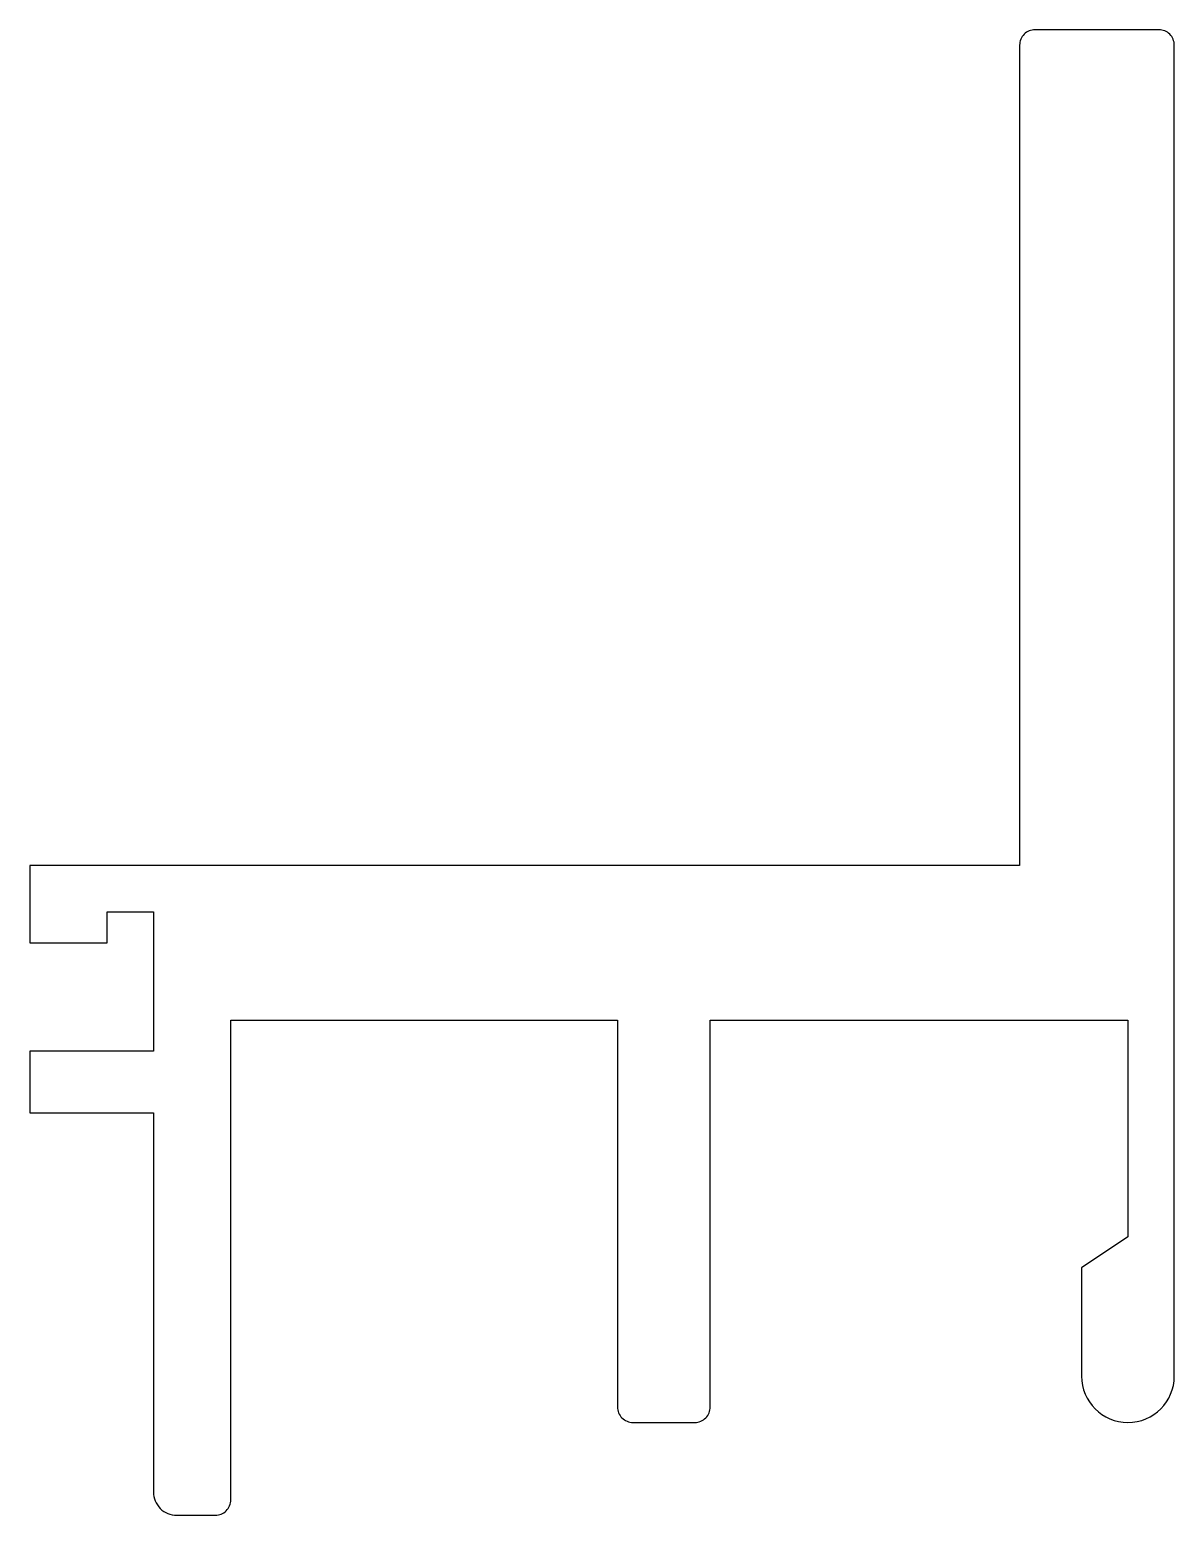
# Model space of a CAD drawing. Extents: x 153.7 to 190.7, y 191.9 to 239.9.
import ezdxf

# ---------------------------------------------------------------- set-up
doc = ezdxf.new("R2010")
doc.units = 0
doc.header["$LTSCALE"] = 15
doc.layers.get('0').update_dxf_attribs({"linetype": 'CONTINUOUS'})

msp = doc.modelspace()

# ---------------------------------------------------------------- linework, layer by layer
at = {"color": 7}
msp.add_lwpolyline([(189.208, 207.861), (189.208, 200.861), (187.708, 199.861), (187.708, 196.361, 1), (190.708, 196.361), (190.708, 207.861), (190.708, 239.361, 0.414214), (190.208, 239.861), (186.208, 239.861, 0.414214), (185.708, 239.361), (185.708, 212.861), (153.708, 212.861), (153.708, 210.361), (156.208, 210.361), (156.208, 211.361), (157.708, 211.361), (157.708, 206.861), (153.708, 206.861), (153.708, 204.861), (157.708, 204.861), (157.708, 192.611, 0.414214), (158.458, 191.861), (159.708, 191.861, 0.414214), (160.208, 192.361), (160.208, 204.861), (160.208, 207.861), (172.708, 207.861), (172.708, 195.361, 0.414214), (173.208, 194.861), (175.208, 194.861, 0.414214), (175.708, 195.361), (175.708, 207.861)], format="xyb", close=True, dxfattribs=at)

doc.saveas('drawing.dxf')
